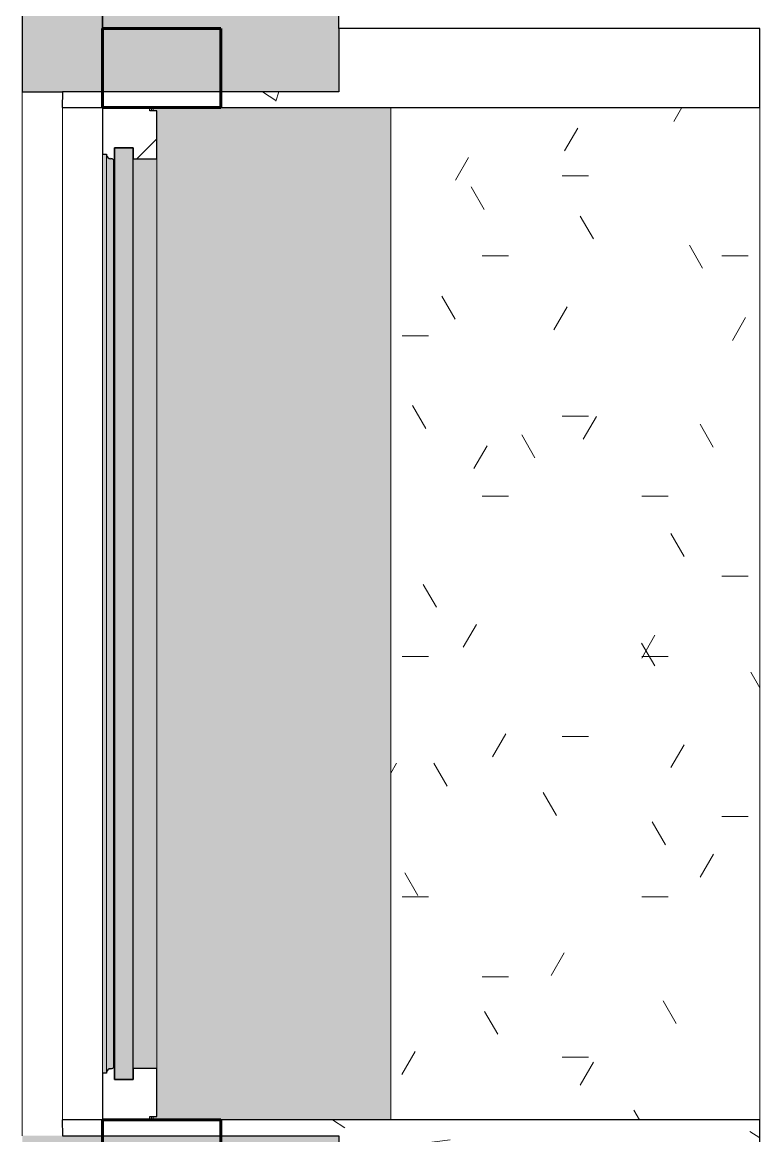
# Model space of a CAD drawing. Header units: millimetres. Extents: x 79795 to 317870, y -36033 to 97293.
# Drawn here: x 230739 to 231675, y 13645 to 15057 of the extents above; entities that cross this region are included whole.
import ezdxf

# ---------------------------------------------------------------- set-up
doc = ezdxf.new("R2010")
doc.units = ezdxf.units.MM
doc.header["$MEASUREMENT"] = 0
for name, color, linetype, lineweight in [('CSM-STL-XX-ZZ-M3-A-XXXX-00001_detached _19_04_21__rvt-1-Level 4$0$A-GLAZ', 7, 'CONTINUOUS', 9), ('CSM-STL-XX-ZZ-M3-A-XXXX-00001_detached _19_04_21__rvt-1-Level 4$0$A-WALL', 7, 'CONTINUOUS', 9), ('CSM-STL-XX-ZZ-M3-A-XXXX-00001_detached _19_04_21__rvt-1-Level 4$0$A-WALL-PATT', 7, 'CONTINUOUS', 9), ('CSM-STL-XX-ZZ-M3-A-XXXX-00001_detached _19_04_21__rvt-1-Level 4$0$I-WALL', 7, 'CONTINUOUS', 9), ('CSM-STL-XX-ZZ-M3-A-XXXX-00001_detached _19_04_21__rvt-1-Level 4$0$S-COLS-SYMB', 171, 'CONTINUOUS', 70)]:
    doc.layers.add(name, color=color, linetype=linetype, lineweight=lineweight)

msp = doc.modelspace()

# ---------------------------------------------------------------- hatches: boundary and pattern name
at = {"layer": 'CSM-STL-XX-ZZ-M3-A-XXXX-00001_detached _19_04_21__rvt-1-Level 4$0$A-GLAZ'}
h = msp.add_hatch(dxfattribs=at)
h.set_pattern_fill('FP_8', color=256, angle=-90, style=0, pattern_type=2)
h.set_pattern_definition([(50, (147271.8, -12772.7), (728.7365, -63.756), [76.2, -838.2]), (355, (147271.8, -12772.7), (-140.9716, 764.2276), [60.96, -670.56]), (100.451, (147332.5, -12778), (587.77, 700.467), [64.76, -712.36]), (46.184, (147271.8, -12569.5), (1084.316, -168.171), [114.3, -1257.3]), (96.636, (147362.1, -12583.5), (949.61, 989.71), [97.14, -1068.54]), (351.184, (147271.8, -12569.5), (949.62, 989.701), [91.44, -1005.84]), (21, (147373.4, -12620.3), (606.458, -409.0606), [76.2, -838.2]), (326, (147373.4, -12620.3), (247.2083, 736.753), [60.96, -670.56]), (71.451, (147423.9, -12654.4), (853.668, 327.6855), [64.76, -712.36]), (37.5, (147271.8, -12772.7), (12.3547, 338.2201), [33.528, -628.904, 33.528, -1320.292]), (37.5, (147271.8, -12772.7), (12.3547, 338.2201), [-695.96, -647.192, 33.528, -639.572]), (7.5, (147271.8, -12772.7), (267.2789, 400.7221), [33.528, -354.584, 33.528, -870.204]), (7.5, (147271.8, -12772.7), (267.2789, 400.7221), [-421.64, -613.664, 33.528, -223.012]), (327.5, (147045.22, -12772.7), (542.3633, -22.91534), [33.528, -220.472, 33.528, -1810.512]), (327.5, (147045.22, -12772.7), (542.3633, -22.91534), [-287.528, -758.952, 33.528, -1018.032]), (317.5, (146943.6, -12772.7), (592.517, 101.707), [33.528, -296.672, 33.528, -492.76, -746.76]), (317.5, (146943.6, -12772.7), (592.517, 101.707), [-856.488, 33.528, -713.232])])
h.paths.add_polyline_path([(231674.8, 13565.3), (231674.8, 13665.3), (230789.7, 13665.3), (230789.8, 13645.3), (231140.8, 13645.3), (231140.8, 13565.3)], flags=0)
h.paths.add_polyline_path([(231674.8, 14949.3), (231674.8, 15049.3), (231140.8, 15049.3), (231140.8, 14969.3), (230789.8, 14969.3), (230789.7, 14949.3), (230942.3, 14949.3)], flags=0)
h = msp.add_hatch(dxfattribs=at)
h.set_pattern_fill('FP_10', color=256, angle=-90, style=0, pattern_type=2)
h.set_pattern_definition([(45, (147271.8, -12772.7), (-178.2022, 178.2022), []), (45, (147450, -12772.7), (-178.2022, 178.2022), [126.008, -63.004])])
h.paths.add_polyline_path([(230900.7, 13665.3), (230900.7, 13669.6), (230909.7, 13669.6), (230909.7, 13730.5), (230879.7, 13730.5), (230879.7, 13716.5), (230855.8, 13716.5), (230855.8, 13731.8), (230847.6, 13729), (230845.8, 13724.5), (230840.8, 13724.5), (230840.8, 13665.3)], flags=0)
h.paths.add_polyline_path([(230855.8, 14882.9), (230855.8, 14898.1), (230879.7, 14898.1), (230879.7, 14884.1), (230909.7, 14884.1), (230909.7, 14945), (230900.7, 14945), (230900.7, 14949.3), (230840.8, 14949.3), (230840.8, 14890.1), (230845.8, 14890.1), (230847.6, 14885.6), (230852.8, 14883.9)], flags=0)
h = msp.add_hatch(color=256, dxfattribs=at)
h.paths.add_polyline_path([(230902.9, 13665.3), (230905, 13665.3), (230905, 13669.6), (230902.9, 13669.6)], flags=0)
h.paths.add_polyline_path([(230905, 14945), (230905, 14949.3), (230902.9, 14949.3), (230902.9, 14945)], flags=0)
for points in [[(231140.8, 13665.3), (231206.7, 13665.3), (231206.7, 14949.3), (230905, 14949.3), (230905, 14945), (230909.7, 14945), (230909.7, 13669.6), (230905, 13669.6), (230905, 13665.3), (230942.3, 13665.3)], [(230855.8, 13716.5), (230879.7, 13716.5), (230879.7, 14898.1), (230855.8, 14898.1), (230855.8, 14038.4)], [(230840.8, 13724.5), (230845.8, 13724.5), (230845.8, 14890.1), (230840.8, 14890.1), (230840.8, 13726.1)], [(230845.8, 13726.1), (230848.1, 13729.4), (230850.7, 13730.7), (230850.7, 14884.3), (230847.1, 14886.1), (230845.8, 14886.3), (230845.8, 13728.3)], [(230850.7, 13730.3), (230854.7, 13731.8), (230854.7, 14882.9), (230850.7, 14884.1), (230850.7, 13730.5)], [(230909.7, 13730.5), (230909.7, 14884.1), (230879.7, 14884.1), (230879.7, 13730.5)]]:
    msp.add_hatch(color=256, dxfattribs=at).paths.add_polyline_path(points, flags=0)
h = msp.add_hatch(dxfattribs=at)
h.set_pattern_fill('FP_9', color=256, angle=-90, style=0, pattern_type=2)
h.set_pattern_definition([(360, (147838.48, -12772.71), (405.753, 101.6), [33.475, -270.84, 33.475, -1893.852]), (360, (147838.48, -12772.71), (405.753, 101.6), [-337.789, -270.84, 33.475, -575.155, -1014.382]), (360, (147838.48, -12772.71), (405.753, 101.6), [-1217.259, 33.475, -270.84, 33.475, -676.593]), (360, (147838.48, -12772.71), (405.753, 101.6), [-1555.048, -169.402, 33.475, -473.717]), (119.96, (147990.64, -12721.91), (-290.72222, 301.15472), [33.515, -271.164, -1929.632]), (119.96, (147990.64, -12721.91), (-290.72222, 301.15472), [-304.679, 33.515, -271.164, -1624.953]), (119.96, (147990.64, -12721.91), (-290.72222, 301.15472), [-609.358, 33.515, -575.843, -1015.596]), (119.96, (147990.64, -12721.91), (-290.72222, 301.15472), [-1218.715, 33.515, -271.164, -710.917]), (119.96, (147990.64, -12721.91), (-290.72222, 301.15472), [-1523.394, 33.515, -169.605, -507.798]), (119.96, (147990.64, -12721.91), (-290.72222, 301.15472), [-1726.513, 33.515, -474.283]), (240.04, (148041.36, -12518.71), (-115.02446, -402.75357), [33.515, -271.164, -1929.632]), (240.04, (148041.36, -12518.71), (-115.02446, -402.75357), [-304.679, 33.515, -271.164, -1624.953]), (240.04, (148041.36, -12518.71), (-115.02446, -402.75357), [-609.358, 33.515, -575.843, -1015.596]), (240.04, (148041.36, -12518.71), (-115.02446, -402.75357), [-1218.715, 33.515, -271.164, -710.917]), (240.04, (148041.36, -12518.71), (-115.02446, -402.75357), [-1523.394, 33.515, -169.605, -507.798]), (240.04, (148041.36, -12518.71), (-115.02446, -402.75357), [-1726.513, 33.515, -474.283])])
h.paths.add_polyline_path([(231674.8, 13665.3), (231674.8, 14949.3), (231206.7, 14949.3), (231206.7, 13665.3)], flags=0)
at = {"layer": 'CSM-STL-XX-ZZ-M3-A-XXXX-00001_detached _19_04_21__rvt-1-Level 4$0$A-WALL-PATT'}
h = msp.add_hatch(color=256, dxfattribs=at)
h.paths.add_polyline_path([(230840.8, 8967.3), (231140.8, 8967.3), (231140.8, 13645.3), (230840.8, 13645.3), (230840.8, 9267.3)], flags=0)
h.paths.add_polyline_path([(230840.8, 14969.3), (231140.8, 14969.3), (231140.8, 16290.3), (230840.8, 16290.3), (230840.8, 15774.6)], flags=0)
h.paths.add_polyline_path([(230840.8, 25449.3), (231140.8, 25449.3), (231140.8, 26790.3), (230840.8, 26790.3), (230840.8, 25540.5)], flags=0)
h.paths.add_polyline_path([(230840.8, 28449.3), (231140.8, 28449.3), (231140.8, 34647.3), (230840.8, 34647.3), (230840.8, 28795.9)], flags=0)
h = msp.add_hatch(color=256, dxfattribs=at)
h.paths.add_polyline_path([(230738.8, 9267.3), (230840.8, 9267.3), (230840.8, 13645.3), (230738.8, 13645.3), (230738.8, 9369.3)], flags=0)
h.paths.add_polyline_path([(230840.8, 14969.3), (230840.8, 15169.3), (230738.8, 15169.3), (230738.8, 14969.3), (230789.7, 14969.3)], flags=0)

# ---------------------------------------------------------------- linework, layer by layer
at = {"layer": 'CSM-STL-XX-ZZ-M3-A-XXXX-00001_detached _19_04_21__rvt-1-Level 4$0$A-GLAZ', "lineweight": 30}
for p, q in [((231674.8, 15049.3), (231140.8, 15049.3)), ((231140.8, 15049.3), (231140.8, 14969.3)), ((231674.8, 14949.3), (231674.8, 15049.3)), ((230789.8, 14969.3), (230789.7, 14949.3)), ((231140.8, 14969.3), (230789.8, 14969.3)), ((230789.7, 14949.3), (231674.8, 14949.3)), ((230900.7, 14949.3), (230840.8, 14949.3)), ((230840.8, 14949.3), (230840.8, 14890.1)), ((230900.7, 14945), (230900.7, 14949.3)), ((230909.7, 14945), (230900.7, 14945)), ((230909.7, 14884.1), (230909.7, 14945)), ((230879.7, 14898.1), (230855.8, 14898.1)), ((230855.8, 14898.1), (230855.8, 13716.5)), ((230855.8, 14882.9), (230855.8, 14898.1)), ((230855.8, 14898.1), (230879.7, 14898.1)), ((230879.7, 13716.5), (230879.7, 14898.1)), ((230879.7, 14898.1), (230879.7, 14884.1)), ((230840.8, 14890.1), (230845.8, 14890.1)), ((230845.8, 14890.1), (230845.8, 14888.6)), ((230854.7, 14882.9), (230855.8, 14882.9)), ((230879.7, 14884.1), (230909.7, 14884.1)), ((230845.8, 13726.1), (230845.8, 13724.5)), ((230855.8, 13731.8), (230854.7, 13731.8)), ((230855.8, 13716.5), (230855.8, 13731.8)), ((230909.7, 13730.5), (230879.7, 13730.5)), ((230879.7, 13730.5), (230879.7, 13716.5)), ((230909.7, 13669.6), (230909.7, 13730.5)), ((230845.8, 13724.5), (230840.8, 13724.5)), ((230840.8, 13724.5), (230840.8, 13665.3)), ((230855.8, 13716.5), (230879.7, 13716.5)), ((230879.7, 13716.5), (230855.8, 13716.5)), ((230900.7, 13665.3), (230900.7, 13669.6)), ((230900.7, 13669.6), (230909.7, 13669.6)), ((231674.8, 13665.3), (230789.7, 13665.3)), ((230789.7, 13665.3), (230789.8, 13645.3)), ((230840.8, 13665.3), (230900.7, 13665.3)), ((231674.8, 13565.3), (231674.8, 13665.3)), ((230789.8, 13645.3), (231140.8, 13645.3)), ((231140.8, 13645.3), (231140.8, 13565.3))]:
    msp.add_line(p, q, dxfattribs=at)
at = {"layer": 'CSM-STL-XX-ZZ-M3-A-XXXX-00001_detached _19_04_21__rvt-1-Level 4$0$A-GLAZ'}
for p, q in [((230789.8, 14949.3), (230789.8, 13665.3)), ((230902.9, 14949.3), (230902.9, 14945)), ((230905, 14949.3), (230905, 14945)), ((231206.7, 14949.3), (231206.7, 13665.3)), ((231674.8, 13665.3), (231674.8, 14949.3)), ((230840.8, 13724.5), (230840.8, 14890.1)), ((230845.8, 14890.1), (230845.8, 14888.6)), ((230845.8, 14888.6), (230845.8, 13726.1)), ((230854.7, 14882.9), (230854.7, 13731.8)), ((230909.7, 14884.1), (230909.7, 13730.5)), ((230845.8, 13726.1), (230845.8, 13724.5)), ((230902.9, 13669.6), (230902.9, 13665.3)), ((230905, 13669.6), (230905, 13665.3))]:
    msp.add_line(p, q, dxfattribs=at)
at = {"layer": 'CSM-STL-XX-ZZ-M3-A-XXXX-00001_detached _19_04_21__rvt-1-Level 4$0$A-GLAZ', "lineweight": 30}
for centre, radius, start, end in [((230851.1, 14889.7), 5.36, 191.9524, 266.5739), ((230850.3, 14877), 7.4, 53.4261, 86.5739), ((230851.1, 13725), 5.36, 93.4261, 168.0476), ((230850.3, 13737.7), 7.4, 273.4261, 306.5739)]:
    msp.add_arc(centre, radius, start, end, dxfattribs=at)
at = {"layer": 'CSM-STL-XX-ZZ-M3-A-XXXX-00001_detached _19_04_21__rvt-1-Level 4$0$A-GLAZ'}
for points, knots in [([(230845.8, 14888.6), (230845.9, 14888.1), (230846.2, 14887.5), (230846.6, 14886.7), (230846.9, 14886.3), (230847.1, 14886.1)], [-1, -1, -1, -1, -0.8, -0.7, -0.6, -0.6, -0.6, -0.6]), ([(230848.1, 14885.2), (230848.3, 14885.1), (230848.7, 14884.8), (230849.6, 14884.5), (230850.3, 14884.4), (230850.7, 14884.3)], [-0.4, -0.4, -0.4, -0.4, -0.3, -0.2, 0, 0, 0, 0]), ([(230847.1, 13728.5), (230847, 13728.5), (230846.9, 13728.3), (230846.6, 13728), (230846.4, 13727.5), (230846.1, 13726.9), (230845.9, 13726.4), (230845.8, 13726.1)], [0.6, 0.6, 0.6, 0.6, 0.625, 0.7, 0.775, 0.85, 1, 1, 1, 1]), ([(230850.7, 13730.3), (230850.3, 13730.3), (230849.6, 13730.2), (230848.8, 13729.8), (230848.4, 13729.6), (230848.2, 13729.5), (230848.1, 13729.4)], [0, 0, 0, 0, 0.2, 0.3, 0.35, 0.4, 0.4, 0.4, 0.4])]:
    msp.add_open_spline(points, degree=3, knots=knots, dxfattribs=at)
for points in [[(230853.5, 14883.6), (230853.9, 14883.4), (230854.3, 14883.2), (230854.7, 14882.9)], [(230854.7, 13731.8), (230854.3, 13731.5), (230853.9, 13731.2), (230853.5, 13731)]]:
    msp.add_open_spline(points, degree=3, dxfattribs=at)
at = {"layer": 'CSM-STL-XX-ZZ-M3-A-XXXX-00001_detached _19_04_21__rvt-1-Level 4$0$A-WALL', "lineweight": 30}
for p, q in [((231140.8, 15049.3), (231140.8, 16290.3)), ((230840.8, 15169.3), (230840.8, 14969.3)), ((230840.8, 13645.3), (230840.8, 9267.3))]:
    msp.add_line(p, q, dxfattribs=at)
at = {"layer": 'CSM-STL-XX-ZZ-M3-A-XXXX-00001_detached _19_04_21__rvt-1-Level 4$0$I-WALL', "lineweight": 30}
for p, q in [((230738.8, 15169.3), (230738.8, 14969.3)), ((230840.8, 14969.3), (230840.8, 15169.3)), ((230738.8, 14969.3), (230789.8, 14969.3))]:
    msp.add_line(p, q, dxfattribs=at)
at = {"layer": 'CSM-STL-XX-ZZ-M3-A-XXXX-00001_detached _19_04_21__rvt-1-Level 4$0$I-WALL'}
msp.add_line((230738.8, 13645.3), (230738.8, 14969.3), dxfattribs=at)
at = {"layer": 'CSM-STL-XX-ZZ-M3-A-XXXX-00001_detached _19_04_21__rvt-1-Level 4$0$S-COLS-SYMB', "lineweight": 60}
for p, q in [((230840.8, 15049.3), (230840.8, 14949.3)), ((230840.8, 15049.3), (230990.8, 15049.3)), ((230990.8, 15049.3), (230990.8, 14949.3)), ((230840.8, 14949.3), (230990.8, 14949.3)), ((230840.8, 13665.3), (230840.8, 13565.3)), ((230840.8, 13665.3), (230990.8, 13665.3)), ((230990.8, 13665.3), (230990.8, 13565.3))]:
    msp.add_line(p, q, dxfattribs=at)

doc.saveas('drawing.dxf')
